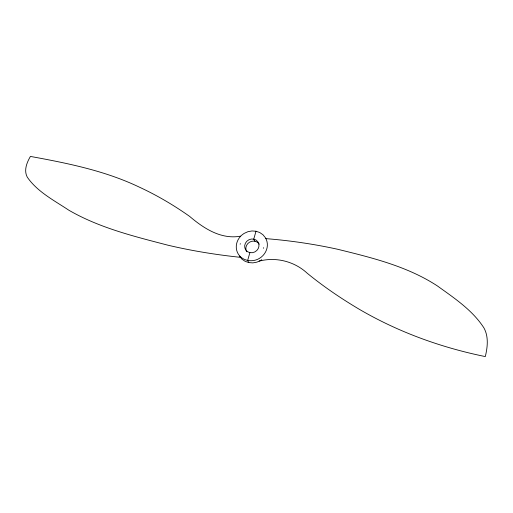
<?xml version="1.0" encoding="UTF-8"?>
<svg xmlns="http://www.w3.org/2000/svg" width="513" height="513" viewBox="0 0 513 513"><rect width="100%" height="100%" fill="white"/><g stroke="black" fill="none" stroke-linecap="round" stroke-linejoin="round"><path stroke-width="0.77" d="M240.167 244.226L240.34 243.617M249.889 252.627A7.31 6.759 -29.6 0 1 246.798 241.283A7.31 6.759 -29.6 0 1 258.77 243.707A7.31 6.759 -29.6 0 1 249.889 252.627L247.638 260.501L248.831 262.598L252.851 262.887L256.878 262.162L260.649 260.463A15.839 14.64 -29.6 0 0 261.797 259.706M256 231.241L251.979 230.953L247.946 231.684L244.182 233.377A15.839 14.64 -29.6 0 0 238.269 254.07C242.623 261.123 252.627 262.598 259.456 258.366A15.839 14.64 -29.6 0 0 265.368 237.673L262.932 234.723L259.732 232.524L256 231.241L253.749 239.122L254.942 241.219M263.387 248.292L263.56 247.683M259.174 261.13C275.975 256.699 294.449 261.406 307.197 273.211C323.69 286.729 341.401 298.694 359.741 309.551C398.582 332.174 441.308 347.615 485.298 356.58C487.555 347.269 488.754 336.861 484.028 328.076C472.672 310.269 454.172 298.008 437.307 285.882C407.219 266.234 371.79 257.661 337.33 249.19C313.706 244.028 289.717 240.507 265.606 238.616M240.597 236.16C221.077 239.706 203.789 228.432 189.624 216.383C173.721 205.155 156.869 195.235 139.19 187.065C104.908 170.688 67.504 163.205 30.414 156.42C26.888 162.486 23.63 170.29 27.234 177.094C37.276 191.804 54.275 200.506 68.787 210.176C99.317 227.862 133.938 236.346 167.789 245.163C191.695 250.819 215.986 254.756 240.417 257.321M248.831 262.598L245.099 261.316L241.899 259.123L239.462 256.167M246.759 251.755A7.31 6.759 -29.6 0 1 249.485 242.207A7.31 6.759 -29.6 0 1 259.264 244.188"/></g></svg>
